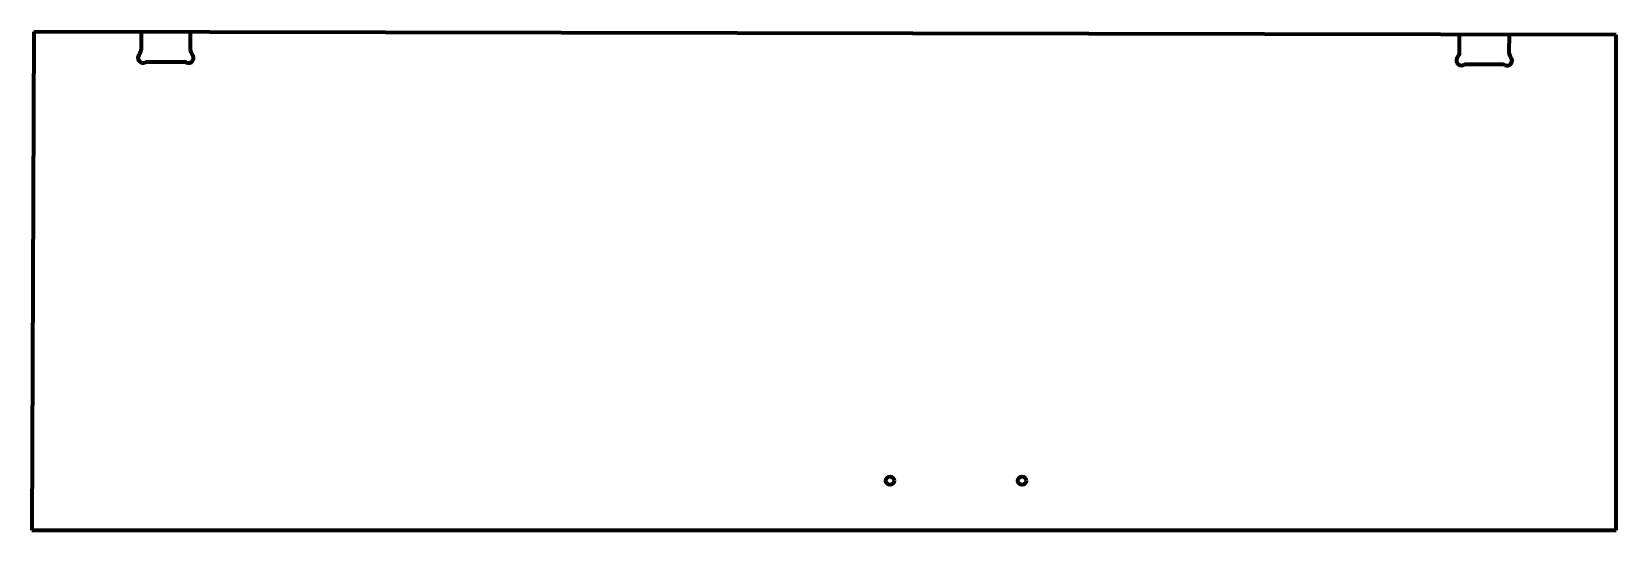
# Model space of a CAD drawing. Header units: inches. Extents: x 0 to 96, y 0 to 30.2.
import ezdxf

# ---------------------------------------------------------------- set-up
doc = ezdxf.new("R2010")
doc.units = ezdxf.units.IN
doc.header["$MEASUREMENT"] = 0
doc.layers.add('1', color=7, linetype='Continuous')

msp = doc.modelspace()

# ---------------------------------------------------------------- linework, layer by layer
at = {"color": 7, "lineweight": 90}
for p, q in [((0.125, 30.188), (0, 0)), ((96, 30), (0.125, 30.188)), ((96, 0), (96, 30)), ((0, 0), (96, 0))]:
    msp.add_line(p, q, dxfattribs=at)
at = {"layer": '1', "color": 7, "lineweight": 90}
for p, q in [((6.625, 30.175), (6.623, 29.084)), ((9.623, 29.078), (9.625, 30.169)), ((86.498, 28.928), (86.5, 30.019)), ((89.5, 30.013), (89.498, 28.922)), ((7.033, 28.361), (9.21, 28.357)), ((89.085, 28.201), (86.908, 28.205))]:
    msp.add_line(p, q, dxfattribs=at)
at = {"layer": '1', "color": 1, "lineweight": 90}
for centre in [(52, 3), (60, 3)]:
    msp.add_circle(centre, 0.25, dxfattribs=at)
at = {"layer": '1', "color": 7, "lineweight": 90}
for centre, radius, start, end in [((6.747, 28.612), 0.312, 136.54619, 294.50793), ((6.248, 29.085), 0.375, 316.54619, 359.88795), ((9.497, 28.607), 0.312, 245.26797, 43.22971), ((9.998, 29.078), 0.375, 179.88795, 223.22971), ((86.123, 28.929), 0.375, 316.54619, 359.88795), ((89.873, 28.921), 0.375, 179.88795, 223.22971), ((7.032, 27.986), 0.375, 89.88795, 114.50793), ((9.209, 27.982), 0.375, 65.26797, 89.88795), ((86.622, 28.456), 0.312, 136.54619, 294.50793), ((86.907, 27.83), 0.375, 89.88795, 114.50793), ((89.084, 27.826), 0.375, 65.26797, 89.88795), ((89.372, 28.45), 0.312, 245.26797, 43.22971)]:
    msp.add_arc(centre, radius, start, end, dxfattribs=at)

doc.saveas('drawing.dxf')
